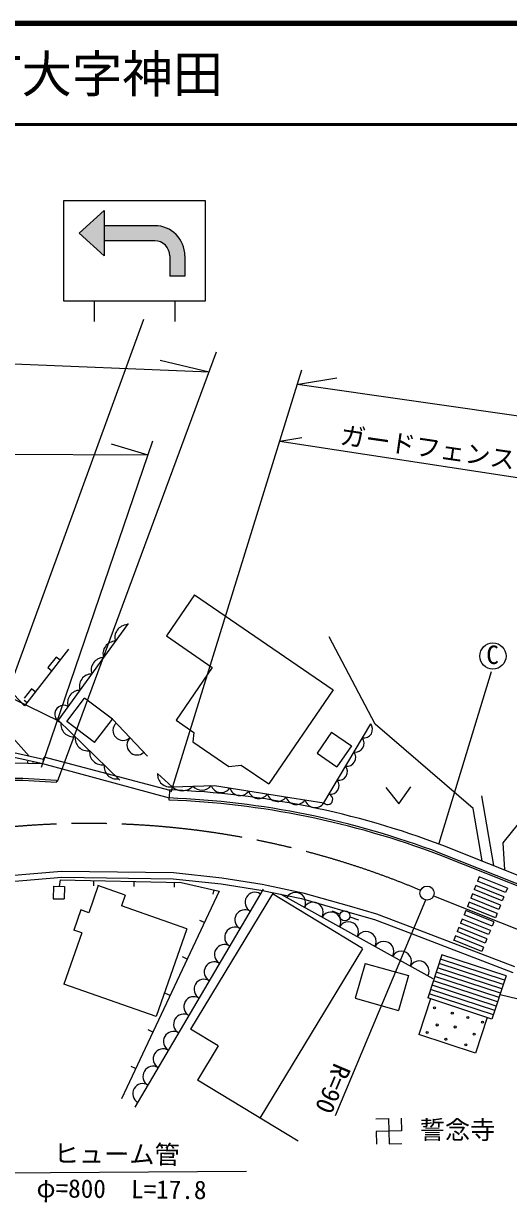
# Model space of a CAD drawing. Units: millimetres, scale not verified. Extents: x 40000 to 680000, y 20000 to 380000.
# Drawn here: x 435234 to 483333, y 263132 to 380000 of the extents above; entities that cross this region are included whole.
import ezdxf
from ezdxf.enums import TextEntityAlignment as Align

# ---------------------------------------------------------------- set-up
doc = ezdxf.new("R2010")
doc.units = ezdxf.units.MM
doc.header["$LTSCALE"] = 1000
doc.linetypes.add('CHAIN', pattern=[18.5, 12, -1.5, 3.5, -1.5])
for name, color, linetype, lineweight in [('M-BGD', 7, 'Continuous', 25), ('M-BMK', 2, 'CHAIN', 13), ('M-BMK-SRVR', 3, 'Continuous', 25), ('M-STR-HTXT', 7, 'Continuous', 13), ('M-STR-STRC', 7, 'Continuous', 25), ('M-TTL', 2, 'Continuous', 13), ('M-TTL-LINE', 7, 'Continuous', 50), ('M-TTL-TXT', 7, 'Continuous', 50)]:
    doc.layers.add(name, color=color, linetype=linetype, lineweight=lineweight)
doc.styles.add('ＭＳ ゴシック', font='')
doc.styles.get('ＭＳ ゴシック').set_extended_font_data('MS Gothic')

msp = doc.modelspace()

# ---------------------------------------------------------------- hatches: boundary and pattern name
at = {"layer": 'M-STR-STRC'}
for points in [[(443241, 359965), (443241, 361465), (440741, 359215), (443241, 356965), (443241, 358465)], [(448241, 359965), (443241, 359965), (443241, 358465), (448241, 358465, -0.41421), (449741, 356965), (449741, 354965), (451241, 354965), (451241, 356965, 0.41421)]]:
    msp.add_hatch(color=256, dxfattribs=at).paths.add_polyline_path(points)

# ---------------------------------------------------------------- linework, layer by layer
at = {"layer": 'M-BGD'}
for p, q in [((435329, 312373), (423653, 324680)), ((435802, 307364), (421247, 323576)), ((452207, 323380), (449402, 319293)), ((452207, 323380), (465950, 313949)), ((445624, 320538), (438682, 310953)), ((449402, 319293), (453956, 316167)), ((470122, 310542), (465546, 319219)), ((439707, 317974), (435329, 312373)), ((438470, 317203), (437649, 316153)), ((438864, 316895), (438470, 317203)), ((437649, 316153), (438043, 315845)), ((453956, 316167), (450366, 310936)), ((438800, 310796), (431897, 314188)), ((436006, 314052), (435292, 313138)), ((436400, 313744), (436006, 314052)), ((465950, 313949), (459555, 304630)), ((435303, 312909), (435579, 312693)), ((439529, 310797), (441295, 313132)), ((444052, 311046), (441295, 313132)), ((438682, 310953), (444796, 304997)), ((442287, 308712), (444052, 311046)), ((444045, 311036), (447540, 307386)), ((450366, 310936), (452125, 309730)), ((442287, 308712), (439529, 310797)), ((452125, 309730), (452025, 308806)), ((465788, 309744), (464359, 307661)), ((465788, 309744), (467754, 308395)), ((479825, 302179), (470122, 310542)), ((452025, 308806), (455607, 306348)), ((437143, 306614), (431030, 307956)), ((437222, 307048), (431266, 308389)), ((464359, 307661), (466324, 306312)), ((467754, 308395), (466324, 306312)), ((437143, 306614), (430852, 306752)), ((435644, 306647), (435649, 306892)), ((436144, 306636), (436145, 306718)), ((437143, 306614), (436160, 306797)), ((436644, 306625), (436645, 306707)), ((437143, 306614), (437262, 307285)), ((449726, 303222), (437143, 306614)), ((449766, 303972), (437262, 307285)), ((455607, 306348), (456836, 306496)), ((456836, 306496), (459555, 304630)), ((438493, 304962), (438477, 304763)), ((449718, 304027), (449687, 303227)), ((471158, 304274), (472449, 302639)), ((472449, 302639), (473657, 304336)), ((449679, 303027), (449687, 303227)), ((481876, 296539), (480693, 303442)), ((480732, 297012), (479825, 302179)), ((484282, 300680), (482783, 298787)), ((495883, 290940), (476832, 298513)), ((482783, 298787), (482941, 296105)), ((495514, 290011), (476462, 297584)), ((495588, 290197), (476536, 297770)), ((433507, 295505), (438998, 295985)), ((438998, 295985), (450100, 295827)), ((450100, 295827), (454916, 295309)), ((433616, 294912), (439020, 295385)), ((438862, 295099), (438753, 294468)), ((438862, 295099), (450853, 294862)), ((439020, 295385), (450064, 295227)), ((442639, 294536), (441704, 291857)), ((442181, 295034), (442171, 294534)), ((445311, 293604), (442609, 294547)), ((446180, 294955), (446171, 294455)), ((450064, 295227), (454837, 294715)), ((450180, 294876), (450170, 294376)), ((450853, 294862), (454640, 293995)), ((454837, 294715), (458781, 294083)), ((454916, 295309), (458889, 294674)), ((458889, 294674), (462947, 293838)), ((438189, 294486), (438160, 293241)), ((438189, 294486), (439295, 294461)), ((439295, 294461), (439266, 293216)), ((445311, 293604), (444935, 292528)), ((454640, 293995), (444936, 273405)), ((458988, 294202), (446287, 272586)), ((459926, 293741), (451793, 280318)), ((454095, 294119), (453995, 293681)), ((458781, 294083), (462805, 293255)), ((468871, 288321), (459926, 293741)), ((475871, 285287), (460803, 293650)), ((462947, 293838), (467544, 292531)), ((438160, 293241), (439266, 293216)), ((451435, 290258), (444935, 292528)), ((462805, 293255), (467380, 291953)), ((467549, 292529), (470253, 291734)), ((440920, 292130), (440222, 290132)), ((441704, 291857), (440920, 292130)), ((453172, 290881), (452720, 291094)), ((466680, 291687), (465891, 292003)), ((467380, 291953), (470062, 291165)), ((467587, 291450), (468455, 291135)), ((470062, 291165), (473612, 289823)), ((470253, 291734), (473824, 290385)), ((441006, 289858), (439227, 284765)), ((441006, 289858), (440222, 290132)), ((451435, 290258), (448399, 281563)), ((473827, 290384), (483947, 286511)), ((473612, 289823), (483766, 285937)), ((468849, 288285), (458672, 271489)), ((476733, 287676), (475331, 283400)), ((483099, 285589), (476733, 287676)), ((451467, 287263), (451015, 287476)), ((469111, 286831), (468135, 283366)), ((469111, 286831), (473407, 285621)), ((482679, 284306), (476312, 286393)), ((482819, 284734), (476452, 286821)), ((482959, 285162), (476592, 287248)), ((473407, 285621), (472431, 282156)), ((482399, 283451), (476032, 285538)), ((482539, 283879), (476172, 285965)), ((483099, 285589), (481698, 281313)), ((448399, 281563), (439227, 284765)), ((481978, 282168), (475611, 284255)), ((482118, 282596), (475752, 284683)), ((482259, 283024), (475892, 285110)), ((449762, 283645), (449310, 283858)), ((468135, 283366), (472431, 282156)), ((475618, 283306), (474461, 279773)), ((481698, 281313), (475331, 283400)), ((481838, 281741), (475471, 283827)), ((501904, 279134), (482497, 283709)), ((481225, 281468), (480067, 277936)), ((448057, 280026), (447604, 280239)), ((454549, 278648), (451793, 280318)), ((480067, 277936), (474461, 279773)), ((454549, 278648), (452483, 275239)), ((446352, 276408), (445899, 276621)), ((462459, 269194), (452483, 275239))]:
    msp.add_line(p, q, dxfattribs=at)
for points in [[(448526, 305651), (449985, 304349), (454166, 304467), (458111, 303836), (461661, 303284), (465013, 302732), (469668, 310581)], [(470188, 271408), (471438, 271441), (471504, 268942), (472754, 268975)], [(472687, 271474), (472720, 270224), (470221, 270158), (470255, 268909)]]:
    msp.add_lwpolyline(points, dxfattribs=at)
for centre, radius in [((467104, 291549), 500), ((475989, 282418), 100), ((477764, 281905), 100), ((476265, 280722), 100), ((478040, 280524), 100), ((479302, 281471), 100), ((480762, 280998), 100), ((475279, 279972), 100), ((477133, 279302), 100), ((479933, 279814), 100), ((479105, 278749), 100)]:
    msp.add_circle(centre, radius, dxfattribs=at)
for centre, radius, start, end in [((445536, 319138), 1250, 90.95484, 197.21505), ((444363, 317519), 1250, 90.95484, 197.21505), ((443190, 315899), 1250, 90.95484, 197.21505), ((442017, 314279), 1250, 90.95484, 197.21505), ((440843, 312659), 1250, 90.95484, 197.21505), ((439201, 311540), 873, 59.06845, 252.13952), ((440172, 310548), 1250, 172.61882, 278.87902), ((445101, 309933), 1000, 133.75464, 313.75464), ((468985, 310042), 870, 260.36467, 38.30243), ((441605, 309153), 1250, 172.61882, 278.87902), ((446484, 308489), 1000, 133.75464, 313.75464), ((468156, 308644), 870, 260.36467, 38.30243), ((443037, 307757), 1250, 172.61882, 278.87902), ((467328, 307247), 870, 260.36467, 38.30243), ((444470, 306361), 1250, 172.61882, 278.87902), ((466499, 305849), 870, 260.36467, 38.30243), ((433021, 235509), 69669, 85.49539, 100.12736), ((449753, 305557), 1230, 175.65231, 280.88867), ((433021, 235509), 69469, 85.49539, 100.12736), ((446392, 218242), 85849, 69.2437, 87.77966), ((450982, 305395), 1445, 226.39109, 317.18015), ((452928, 305173), 1168, 220.62218, 322.24642), ((454832, 304803), 1040, 199.38528, 326.04392), ((456697, 304503), 1040, 195.62879, 326.04392), ((458558, 304213), 1040, 196.27246, 326.04392), ((465670, 304452), 870, 260.36467, 38.30243), ((446392, 218242), 84849, 69.2437, 87.77966), ((446392, 218242), 85049, 69.2437, 87.77966), ((460419, 303924), 1040, 196.27246, 326.04392), ((462284, 303620), 1040, 195.25013, 326.04392), ((464151, 303313), 1040, 195.25013, 326.04392), ((465390, 303091), 520, 223.65643, 75.01067), ((458210, 292878), 1000, 59.56188, 239.56188), ((462216, 292865), 1000, 330.97087, 150.97087), ((463965, 291895), 1000, 330.97087, 150.97087), ((457197, 291154), 1000, 59.56188, 239.56188), ((465714, 290924), 1000, 330.97087, 150.97087), ((456184, 289429), 1000, 59.56188, 239.56188), ((467462, 289954), 1000, 330.97087, 150.97087), ((469211, 288983), 1000, 330.97087, 150.97087), ((455171, 287705), 1000, 59.56188, 239.56188), ((470960, 288013), 1000, 330.97087, 150.97087), ((472709, 287042), 1000, 330.97087, 150.97087), ((454158, 285980), 1000, 59.56188, 239.56188), ((474457, 286072), 1000, 330.97087, 150.97087), ((453144, 284256), 1000, 59.56188, 239.56188), ((452131, 282532), 1000, 59.56188, 239.56188), ((451118, 280807), 1000, 59.56188, 239.56188), ((450105, 279083), 1000, 59.56188, 239.56188), ((449091, 277359), 1000, 59.56188, 239.56188), ((448078, 275634), 1000, 59.56188, 239.56188), ((447065, 273910), 1000, 59.56188, 239.56188)]:
    msp.add_arc(centre, radius, start, end, dxfattribs=at)
at = {"layer": 'M-BMK'}
msp.add_line((475909, 293538), (494035, 286313), dxfattribs=at)
msp.add_arc((441667, 215507), 85193, 67.24821, 122.62283, dxfattribs=at)
at = {"layer": 'M-BMK-SRVR'}
msp.add_circle((475259, 293797), 700, dxfattribs=at)
at = {"layer": 'M-STR-HTXT'}
for p, q in [((453630, 345432), (400268, 347629)), ((438608, 304871), (454386, 347472)), ((453630, 345432), (448785, 346604)), ((449889, 303846), (462827, 345657)), ((462511, 344237), (466298, 344868)), ((462393, 344254), (551692, 331429)), ((460643, 338601), (462827, 338952)), ((437030, 306291), (448074, 338636)), ((447590, 337216), (443972, 338320)), ((460643, 338601), (498810, 332776)), ((447590, 337216), (400583, 337374)), ((476475, 298738), (481642, 315778)), ((475114, 293113), (466160, 271718)), ((433046, 266078), (457344, 266236))]:
    msp.add_line(p, q, dxfattribs=at)
msp.add_circle((481794, 317300), 1300, dxfattribs=at)
at = {"layer": 'M-STR-STRC'}
for p, q in [((439241, 362465), (453241, 362465)), ((439241, 352465), (439241, 362465)), ((453241, 362465), (453241, 353855)), ((443241, 361465), (440741, 359215)), ((443241, 361465), (443241, 356965)), ((448241, 359965), (443241, 359965)), ((440741, 359215), (443241, 356965)), ((448241, 358465), (443241, 358465)), ((449741, 356965), (449741, 354965)), ((451241, 356965), (451241, 354965)), ((451241, 354965), (449741, 354965)), ((453241, 353848), (453241, 352465)), ((453241, 352465), (439241, 352465)), ((442241, 352465), (442241, 350465)), ((450241, 352465), (450241, 350465)), ((431389, 307475), (447167, 350706)), ((480107, 294563), (479939, 294146)), ((482888, 293438), (480107, 294563)), ((480445, 295398), (480276, 294980)), ((483057, 293855), (480276, 294980)), ((483226, 294272), (480445, 295398)), ((479770, 293729), (479601, 293312)), ((482551, 292604), (479770, 293729)), ((482719, 293021), (479939, 294146)), ((482888, 293438), (482719, 293021)), ((483226, 294272), (483057, 293855)), ((479432, 292895), (479263, 292478)), ((482044, 291352), (479263, 292478)), ((482213, 291769), (479432, 292895)), ((482382, 292186), (479601, 293312)), ((482551, 292604), (482382, 292186)), ((478757, 291226), (478588, 290809)), ((481538, 290101), (478757, 291226)), ((479094, 292061), (478926, 291643)), ((481706, 290518), (478926, 291643)), ((481875, 290935), (479094, 292061)), ((482213, 291769), (482044, 291352)), ((478419, 290392), (478250, 289975)), ((481031, 288849), (478250, 289975)), ((481200, 289267), (478419, 290392)), ((481369, 289684), (478588, 290809)), ((481538, 290101), (481369, 289684)), ((481875, 290935), (481706, 290518)), ((477913, 289141), (477899, 289108)), ((478081, 289558), (477913, 289141)), ((480693, 288015), (477913, 289141)), ((480862, 288432), (478081, 289558)), ((481200, 289267), (481031, 288849)), ((480862, 288432), (480693, 288015))]:
    msp.add_line(p, q, dxfattribs=at)
for radius in [3000, 1500]:
    msp.add_arc((448241, 356965), radius, 0, 90, dxfattribs=at)
at = {"layer": 'M-TTL', "lineweight": 140}
msp.add_line((680000, 380000), (40000, 380000), dxfattribs=at)
at = {"layer": 'M-TTL-LINE'}
msp.add_line((40000, 370000), (680000, 370000), dxfattribs=at)

# ---------------------------------------------------------------- texts
at = {"layer": 'M-BGD', "style": 'ＭＳ ゴシック'}
msp.add_text('誓念寺', height=1833, dxfattribs=at).set_placement((478282, 268864), align=Align.BOTTOM_CENTER)
at = {"layer": 'M-STR-HTXT', "style": 'ＭＳ ゴシック'}
for s, rotation, p in [('ガードフェンス\u3000L=36.0', 351.699, (480069, 335812)), ('R=90', 246.939, (464581, 274977)), ('ヒューム管', 359.354, (444459, 266469)), ('φ=800\u3000L=17.8', 359.354, (444933, 262998))]:
    msp.add_text(s, height=1833, rotation=rotation, dxfattribs=at).set_placement(p, align=Align.BOTTOM_CENTER)
msp.add_text('C', height=1833, dxfattribs=at).set_placement((481135, 315961), align=Align.BOTTOM_LEFT)
at = {"layer": 'M-TTL-TXT', "style": 'ＭＳ ゴシック'}
msp.add_text('下関市豊北町大字神田', height=3666, dxfattribs=at).set_placement((405024, 375000), align=Align.MIDDLE_LEFT)

doc.saveas('drawing.dxf')
